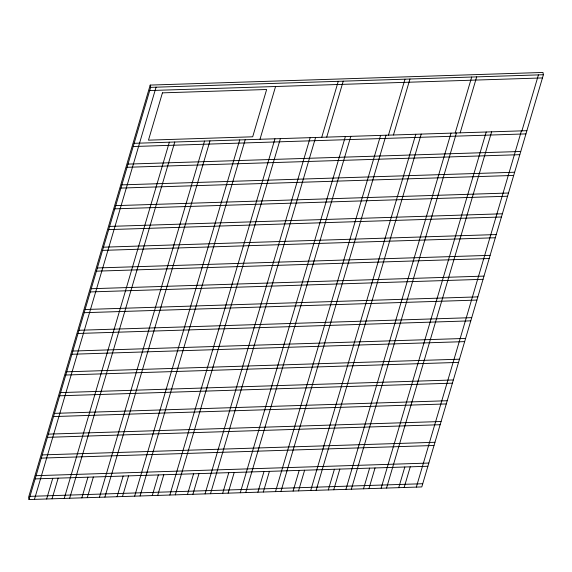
<?xml version="1.0" encoding="UTF-8"?>
<svg xmlns="http://www.w3.org/2000/svg" width="572" height="572" viewBox="0 0 572 572"><rect width="100%" height="100%" fill="white"/><g stroke="black" fill="none" stroke-linecap="round" stroke-linejoin="round"><path stroke-width="0.86" d="M150.207 85.078L28.6 497.268L29.036 499.549L421.793 486.922L543.4 74.732L542.964 72.451L150.207 85.078L150.643 87.359L29.036 499.549M34.456 499.377L156.063 87.18M46.639 498.984L52.738 478.321M52.066 498.813L58.158 478.149M64.243 498.419L169.341 142.192M69.67 498.248L174.76 142.02M81.846 497.854L87.945 477.191M87.273 497.676L93.372 477.012M99.449 497.29L204.547 141.062M104.876 497.111L209.967 140.884M117.053 496.725L123.152 476.054M122.48 496.546L128.578 475.883M134.663 496.153L239.754 139.925M140.083 495.981L245.181 139.754M152.266 495.588L158.358 474.924M259.995 139.275L275.568 86.508M157.686 495.416L163.785 474.753M169.87 495.023L274.96 138.796M175.297 494.851L280.387 138.624M187.473 494.458L193.572 473.795M192.9 494.279L198.992 473.616M205.076 493.893L310.174 137.666M210.503 493.715L315.594 137.487M321.75 137.294L338.267 81.324M326.719 137.13L343.229 81.167M222.68 493.329L228.779 472.658M228.106 493.15L234.205 472.486M240.283 492.757L345.381 136.529M245.71 492.585L350.8 136.358M257.893 492.192L263.985 471.528M263.313 492.02L269.412 471.357M275.497 491.627L380.587 135.4M280.916 491.455L386.014 135.228M388.474 135.149L404.983 79.179M393.443 134.985L409.952 79.022M293.1 491.062L299.192 470.398M298.52 490.883L304.619 470.22M310.703 490.497L415.794 134.27M316.13 490.318L421.221 134.091M328.307 489.925L334.405 469.262M333.733 489.754L339.825 469.09M345.91 489.36L451.008 133.133M455.198 132.997L471.707 77.034M351.337 489.189L456.427 132.961M460.167 132.84L476.676 76.877M363.513 488.795L369.612 468.132M368.94 488.624L375.039 467.96M381.116 488.231L486.214 132.003M386.543 488.059L491.641 131.832M398.727 487.666L404.819 467.002M404.147 487.487L410.246 466.823M416.33 487.101L521.421 130.874M521.921 130.852L538.431 74.889M150.643 87.359L543.4 74.732M149.7 90.555L542.456 77.928M134.127 143.322L526.848 130.695M133.183 146.525L525.904 133.898M127.999 164.1L520.72 151.473M127.055 167.296L519.776 154.669M121.872 184.87L514.593 172.243M120.928 188.074L513.649 175.44M115.744 205.641L508.458 193.014M114.8 208.844L507.514 196.217M109.617 226.412L502.33 213.785M108.673 229.615L501.387 216.988M103.489 247.19L496.203 234.563M102.545 250.386L495.259 237.759M97.362 267.961L490.075 255.334M96.418 271.164L489.132 258.53M91.234 288.731L483.948 276.104M90.283 291.935L483.004 279.308M85.099 309.509L477.82 296.875M84.156 312.705L476.876 300.078M78.972 330.28L471.693 317.653M78.028 333.476L470.749 320.849M72.844 351.051L465.565 338.424M71.9 354.254L464.621 341.62M66.717 371.821L459.438 359.195M65.773 375.025L458.494 362.398M60.589 392.599L453.31 379.965M59.645 395.795L452.359 383.168M54.462 413.37L447.175 400.743M53.518 416.566L446.231 403.939M48.334 434.141L441.048 421.514M47.39 437.344L440.104 424.717M42.206 454.912L434.92 442.285M41.263 458.115L433.976 445.488M36.079 475.689L428.793 463.055M35.135 478.886L427.849 466.259M29.98 496.353L422.694 483.726M162.427 92.857L148.477 140.154L252.688 136.801L266.645 89.504L162.427 92.857"/></g></svg>
